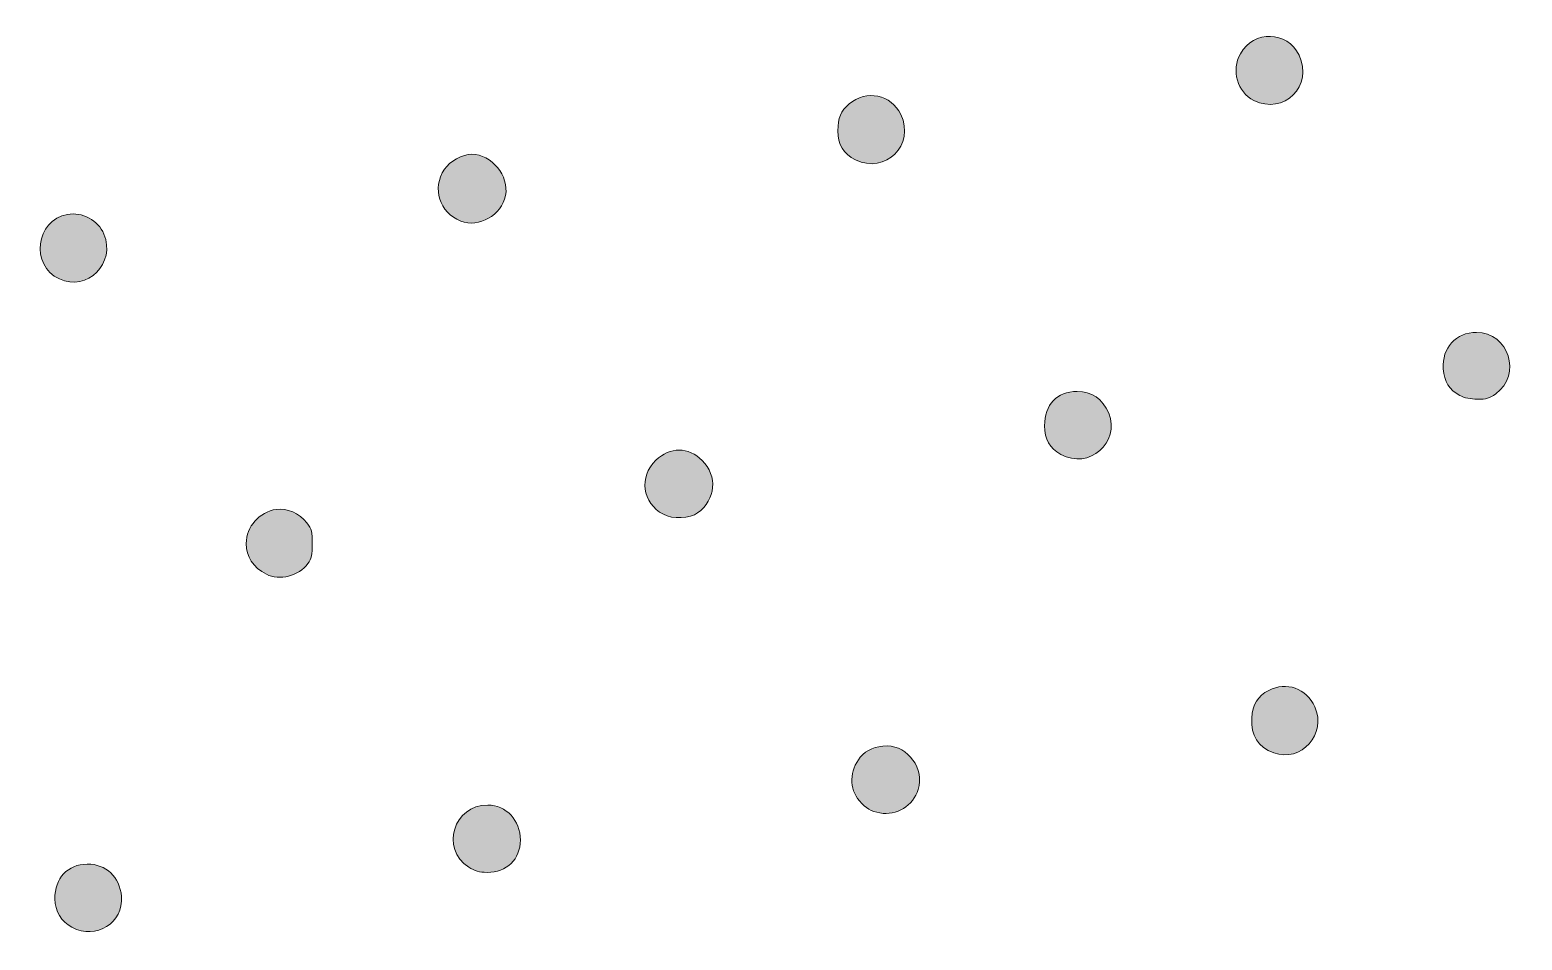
# Model space of a CAD drawing. Extents: x 0 to 500, y 2 to 498.
# Drawn here: x 299.1 to 372.1, y 74 to 118.5 of the extents above; entities that cross this region are included whole.
import ezdxf

# ---------------------------------------------------------------- set-up
doc = ezdxf.new("R2010")
doc.units = 0
doc.header["$MEASUREMENT"] = 0
doc.layers.add('LAYER_1', color=7, linetype='Continuous', lineweight=0)

# ---------------------------------------------------------------- blocks, each defined once
blk = doc.blocks.new('Block_0')
at = {"layer": 'LAYER_1', "true_color": 0x000000, "transparency": 33554687}
h = blk.add_hatch(color=18, dxfattribs=at)
h.dxf.hatch_style = 2
edge = h.paths.add_edge_path()
edge.add_spline(control_points=[(358.31, 117.344), (357.85, 116.533), (358.155, 115.463), (358.959, 115.065), (360.438, 114.333), (361.896, 115.783), (361.176, 117.269), (360.595, 118.469), (358.971, 118.511), (358.31, 117.344)], knot_values=[0, 0, 0, 0, 1, 1, 1, 2, 2, 2, 3, 3, 3, 3], degree=3, periodic=0)
h = blk.add_hatch(color=18, dxfattribs=at)
h.dxf.hatch_style = 2
edge = h.paths.add_edge_path()
edge.add_spline(control_points=[(339.188, 114.894), (338.781, 114.552), (338.632, 114.201), (338.632, 113.583), (338.632, 112.907), (338.906, 112.455), (339.493, 112.165), (340.963, 111.437), (342.425, 112.896), (341.709, 114.375), (341.237, 115.349), (340.025, 115.599), (339.188, 114.894)], knot_values=[0, 0, 0, 0, 1, 1, 1, 2, 2, 2, 3, 3, 3, 4, 4, 4, 4], degree=3, periodic=0)
h = blk.add_hatch(color=18, dxfattribs=at)
h.dxf.hatch_style = 2
edge = h.paths.add_edge_path()
edge.add_spline(control_points=[(320.745, 112.434), (320.294, 112.434), (319.654, 112.083), (319.4, 111.697), (318.784, 110.762), (319.156, 109.586), (320.2, 109.169), (321.084, 108.816), (322.209, 109.458), (322.39, 110.418), (322.569, 111.375), (321.705, 112.434), (320.745, 112.434)], knot_values=[0, 0, 0, 0, 1, 1, 1, 2, 2, 2, 3, 3, 3, 4, 4, 4, 4], degree=3, periodic=0)
h = blk.add_hatch(color=18, dxfattribs=at)
h.dxf.hatch_style = 2
edge = h.paths.add_edge_path()
edge.add_spline(control_points=[(300.978, 109.494), (299.412, 109.2), (299.137, 107.013), (300.582, 106.338), (301.948, 105.699), (303.351, 107.114), (302.759, 108.531), (302.479, 109.202), (301.691, 109.628), (300.978, 109.494)], knot_values=[0, 0, 0, 0, 1, 1, 1, 2, 2, 2, 3, 3, 3, 3], degree=3, periodic=0)
h = blk.add_hatch(color=18, dxfattribs=at)
h.dxf.hatch_style = 2
edge = h.paths.add_edge_path()
edge.add_spline(control_points=[(370.793, 100.726), (372.08, 101.658), (371.424, 103.735), (369.845, 103.73), (368.843, 103.726), (368.154, 102.968), (368.223, 101.947), (368.265, 101.33), (368.524, 100.912), (369.029, 100.646), (369.246, 100.531), (369.565, 100.463), (369.896, 100.46), (370.329, 100.457), (370.485, 100.503), (370.793, 100.726)], knot_values=[0, 0, 0, 0, 1, 1, 1, 2, 2, 2, 3, 3, 3, 4, 4, 4, 5, 5, 5, 5], degree=3, periodic=0)
h = blk.add_hatch(color=18, dxfattribs=at)
h.dxf.hatch_style = 2
edge = h.paths.add_edge_path()
edge.add_spline(control_points=[(350.322, 100.845), (349.343, 100.837), (348.738, 100.196), (348.738, 99.166), (348.738, 98.5), (348.974, 98.087), (349.536, 97.769), (350.897, 96.998), (352.466, 98.35), (351.869, 99.779), (351.576, 100.479), (351.038, 100.85), (350.322, 100.845)], knot_values=[0, 0, 0, 0, 1, 1, 1, 2, 2, 2, 3, 3, 3, 4, 4, 4, 4], degree=3, periodic=0)
h = blk.add_hatch(color=18, dxfattribs=at)
h.dxf.hatch_style = 2
edge = h.paths.add_edge_path()
edge.add_spline(control_points=[(331.779, 94.903), (332.667, 95.561), (332.765, 96.706), (331.999, 97.472), (331.329, 98.143), (330.434, 98.145), (329.734, 97.478), (328.895, 96.679), (329.073, 95.397), (330.102, 94.838), (330.102, 94.838), (330.102, 94.838), (330.102, 94.838), (330.55, 94.594), (331.406, 94.627), (331.779, 94.903)], knot_values=[0, 0, 0, 0, 1, 1, 1, 2, 2, 2, 3, 3, 3, 4, 4, 4, 5, 5, 5, 5], degree=3, periodic=0)
h = blk.add_hatch(color=18, dxfattribs=at)
h.dxf.hatch_style = 2
edge = h.paths.add_edge_path()
edge.add_spline(control_points=[(312.945, 93.398), (312.945, 93.984), (312.914, 94.101), (312.674, 94.415), (312.316, 94.885), (311.692, 95.162), (311.178, 95.081), (310.347, 94.95), (309.723, 94.236), (309.719, 93.411), (309.715, 92.759), (310.045, 92.254), (310.699, 91.909), (311.333, 91.575), (312.293, 91.821), (312.727, 92.43), (312.906, 92.681), (312.945, 92.854), (312.945, 93.398)], knot_values=[0, 0, 0, 0, 1, 1, 1, 2, 2, 2, 3, 3, 3, 4, 4, 4, 5, 5, 5, 6, 6, 6, 6], degree=3, periodic=0)
h = blk.add_hatch(color=18, dxfattribs=at)
h.dxf.hatch_style = 2
edge = h.paths.add_edge_path()
edge.add_spline(control_points=[(359.691, 86.234), (359.151, 85.959), (358.905, 85.554), (358.861, 84.871), (358.807, 84.024), (359.161, 83.468), (359.935, 83.183), (361.276, 82.689), (362.551, 84.12), (361.943, 85.437), (361.528, 86.336), (360.561, 86.678), (359.691, 86.234)], knot_values=[0, 0, 0, 0, 1, 1, 1, 2, 2, 2, 3, 3, 3, 4, 4, 4, 4], degree=3, periodic=0)
h = blk.add_hatch(color=18, dxfattribs=at)
h.dxf.hatch_style = 2
edge = h.paths.add_edge_path()
edge.add_spline(control_points=[(341.04, 83.518), (340.466, 83.518), (340.046, 83.341), (339.73, 82.965), (339.2, 82.336), (339.18, 81.414), (339.684, 80.84), (340.02, 80.457), (340.248, 80.323), (340.691, 80.244), (341.51, 80.1), (342.302, 80.587), (342.56, 81.396), (342.877, 82.388), (342.068, 83.518), (341.04, 83.518)], knot_values=[0, 0, 0, 0, 1, 1, 1, 2, 2, 2, 3, 3, 3, 4, 4, 4, 5, 5, 5, 5], degree=3, periodic=0)
h = blk.add_hatch(color=18, dxfattribs=at)
h.dxf.hatch_style = 2
edge = h.paths.add_edge_path()
edge.add_spline(control_points=[(323.112, 78.923), (323.12, 79.881), (322.426, 80.625), (321.518, 80.632), (319.852, 80.645), (319.195, 78.502), (320.588, 77.599), (320.894, 77.401), (321.097, 77.342), (321.484, 77.342), (322.461, 77.342), (323.105, 77.968), (323.112, 78.923)], knot_values=[0, 0, 0, 0, 1, 1, 1, 2, 2, 2, 3, 3, 3, 4, 4, 4, 4], degree=3, periodic=0)
h = blk.add_hatch(color=18, dxfattribs=at)
h.dxf.hatch_style = 2
edge = h.paths.add_edge_path()
edge.add_spline(control_points=[(301.943, 77.744), (300.983, 77.732), (300.357, 77.061), (300.36, 76.05), (300.363, 75.448), (300.669, 74.935), (301.192, 74.659), (302.384, 74.03), (303.723, 74.866), (303.615, 76.171), (303.536, 77.122), (302.862, 77.756), (301.943, 77.744)], knot_values=[0, 0, 0, 0, 1, 1, 1, 2, 2, 2, 3, 3, 3, 4, 4, 4, 4], degree=3, periodic=0)
at = {"layer": 'LAYER_1'}
for points, knots in [([(358.31, 117.344), (357.85, 116.533), (358.155, 115.463), (358.959, 115.065), (360.438, 114.333), (361.896, 115.783), (361.176, 117.269), (360.595, 118.469), (358.971, 118.511), (358.31, 117.344)], [0, 0, 0, 0, 1, 1, 1, 2, 2, 2, 3, 3, 3, 3]), ([(339.188, 114.894), (338.781, 114.552), (338.632, 114.201), (338.632, 113.583), (338.632, 112.907), (338.906, 112.455), (339.493, 112.165), (340.963, 111.437), (342.425, 112.896), (341.709, 114.375), (341.237, 115.349), (340.025, 115.599), (339.188, 114.894)], [0, 0, 0, 0, 1, 1, 1, 2, 2, 2, 3, 3, 3, 4, 4, 4, 4]), ([(320.745, 112.434), (320.294, 112.434), (319.654, 112.083), (319.4, 111.697), (318.784, 110.762), (319.156, 109.586), (320.2, 109.169), (321.084, 108.816), (322.209, 109.458), (322.39, 110.418), (322.569, 111.375), (321.705, 112.434), (320.745, 112.434)], [0, 0, 0, 0, 1, 1, 1, 2, 2, 2, 3, 3, 3, 4, 4, 4, 4]), ([(300.978, 109.494), (299.412, 109.2), (299.137, 107.013), (300.582, 106.338), (301.948, 105.699), (303.351, 107.114), (302.759, 108.531), (302.479, 109.202), (301.691, 109.628), (300.978, 109.494)], [0, 0, 0, 0, 1, 1, 1, 2, 2, 2, 3, 3, 3, 3]), ([(370.793, 100.726), (372.08, 101.658), (371.424, 103.735), (369.845, 103.73), (368.843, 103.726), (368.154, 102.968), (368.223, 101.947), (368.265, 101.33), (368.524, 100.912), (369.029, 100.646), (369.246, 100.531), (369.565, 100.463), (369.896, 100.46), (370.329, 100.457), (370.485, 100.503), (370.793, 100.726)], [0, 0, 0, 0, 1, 1, 1, 2, 2, 2, 3, 3, 3, 4, 4, 4, 5, 5, 5, 5]), ([(350.322, 100.845), (349.343, 100.837), (348.738, 100.196), (348.738, 99.166), (348.738, 98.5), (348.974, 98.087), (349.536, 97.769), (350.897, 96.998), (352.466, 98.35), (351.869, 99.779), (351.576, 100.479), (351.038, 100.85), (350.322, 100.845)], [0, 0, 0, 0, 1, 1, 1, 2, 2, 2, 3, 3, 3, 4, 4, 4, 4]), ([(331.779, 94.903), (332.667, 95.561), (332.765, 96.706), (331.999, 97.472), (331.329, 98.143), (330.434, 98.145), (329.734, 97.478), (328.895, 96.679), (329.073, 95.397), (330.102, 94.838), (330.102, 94.838), (330.102, 94.838), (330.102, 94.838), (330.55, 94.594), (331.406, 94.627), (331.779, 94.903)], [0, 0, 0, 0, 1, 1, 1, 2, 2, 2, 3, 3, 3, 4, 4, 4, 5, 5, 5, 5]), ([(312.945, 93.398), (312.945, 93.984), (312.914, 94.101), (312.674, 94.415), (312.316, 94.885), (311.692, 95.162), (311.178, 95.081), (310.347, 94.95), (309.723, 94.236), (309.719, 93.411), (309.715, 92.759), (310.045, 92.254), (310.699, 91.909), (311.333, 91.575), (312.293, 91.821), (312.727, 92.43), (312.906, 92.681), (312.945, 92.854), (312.945, 93.398)], [0, 0, 0, 0, 1, 1, 1, 2, 2, 2, 3, 3, 3, 4, 4, 4, 5, 5, 5, 6, 6, 6, 6]), ([(359.691, 86.234), (359.151, 85.959), (358.905, 85.554), (358.861, 84.871), (358.807, 84.024), (359.161, 83.468), (359.935, 83.183), (361.276, 82.689), (362.551, 84.12), (361.943, 85.437), (361.528, 86.336), (360.561, 86.678), (359.691, 86.234)], [0, 0, 0, 0, 1, 1, 1, 2, 2, 2, 3, 3, 3, 4, 4, 4, 4]), ([(341.04, 83.518), (340.466, 83.518), (340.046, 83.341), (339.73, 82.965), (339.2, 82.336), (339.18, 81.414), (339.684, 80.84), (340.02, 80.457), (340.248, 80.323), (340.691, 80.244), (341.51, 80.1), (342.302, 80.587), (342.56, 81.396), (342.877, 82.388), (342.068, 83.518), (341.04, 83.518)], [0, 0, 0, 0, 1, 1, 1, 2, 2, 2, 3, 3, 3, 4, 4, 4, 5, 5, 5, 5]), ([(323.112, 78.923), (323.12, 79.881), (322.426, 80.625), (321.518, 80.632), (319.852, 80.645), (319.195, 78.502), (320.588, 77.599), (320.894, 77.401), (321.097, 77.342), (321.484, 77.342), (322.461, 77.342), (323.105, 77.968), (323.112, 78.923)], [0, 0, 0, 0, 1, 1, 1, 2, 2, 2, 3, 3, 3, 4, 4, 4, 4]), ([(301.943, 77.744), (300.983, 77.732), (300.357, 77.061), (300.36, 76.05), (300.363, 75.448), (300.669, 74.935), (301.192, 74.659), (302.384, 74.03), (303.723, 74.866), (303.615, 76.171), (303.536, 77.122), (302.862, 77.756), (301.943, 77.744)], [0, 0, 0, 0, 1, 1, 1, 2, 2, 2, 3, 3, 3, 4, 4, 4, 4])]:
    blk.add_open_spline(points, degree=3, knots=knots, dxfattribs=at)

msp = doc.modelspace()

# ---------------------------------------------------------------- block references
at = {"layer": 'LAYER_1'}
msp.add_blockref('Block_0', (0, 0), dxfattribs=at)

doc.saveas('drawing.dxf')
